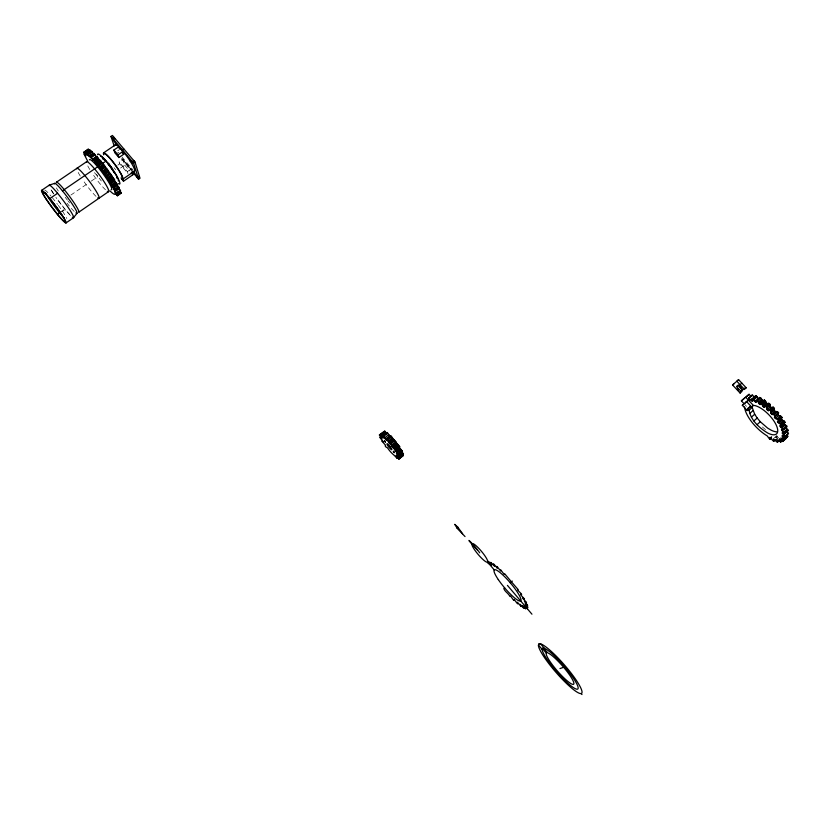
<?xml version="1.0" encoding="UTF-8"?>
<svg xmlns="http://www.w3.org/2000/svg" width="830" height="830" viewBox="0 0 830 830"><rect width="100%" height="100%" fill="white"/><g stroke="black" fill="none" stroke-linecap="round" stroke-linejoin="round"><path stroke-width="0.62" stroke-dasharray="4.15 3.11" d="M774.141 438.064L776.59 435.843L780.138 439.039M775.936 437.524L777.565 436.051M776.081 439.526L778.53 437.296M127.353 171.644L131.067 169.092L122.871 159.412L119.157 161.954L119.779 163.811L127.955 173.48L127.353 171.644L119.157 161.954M120.599 168.023L124.749 165.16L122.871 159.412M60.383 212.065L64.875 208.973L65.145 209.565L61.949 211.754M70.882 195.06L87.99 183.347M91.196 181.148L97.618 176.759L96.757 174.507M117.87 165.118L119.779 163.811M117.704 150.769L119.634 149.452M117.279 153.114L118.887 152.419M133.236 170.866L129.563 167.629L122.197 158.499M94.433 172.681L97.598 176.064A24.34 3.279 53.7 0 0 101.343 181.013M775.573 437.078L776.351 437.908M744.852 404.584L746.502 406.347M122.072 157.046L132.675 169.559M123.11 160.149L131.296 169.828M121.201 158.613L131.669 170.98L131.067 169.092M124.749 165.16L129.625 170.928M114.052 167.733L115.692 169.673M776.59 435.843L777.191 438.219M127.198 164.983L127.581 166.156M69.793 214.503A18.872 1.899 53.2 0 1 56.284 197.623M53.836 193.992A18.872 1.899 53.2 0 1 50.599 188.431M70.446 215.53A20.377 2.054 53.2 0 1 55.88 197.312M53.245 193.4A20.377 2.054 53.2 0 1 50.122 188.171M44.716 190.049A18.903 1.816 53.1 0 1 50.921 196.005M52.321 197.675A18.903 1.816 53.1 0 1 57.571 204.377M58.318 205.373A18.903 1.816 53.1 0 1 66.846 218.498M74.15 211.401A18.758 1.961 53.3 0 1 67.106 203.257M58.308 191.014A18.758 1.961 53.3 0 1 56.388 187.891M105.503 189.8A18.602 2.459 53.6 0 1 92.14 173.179M89.816 169.548A18.602 2.459 53.6 0 1 86.839 163.904M96 196.347A18.644 2.303 53.5 0 1 82.616 179.685M80.261 176.053A18.644 2.303 53.5 0 1 77.221 170.441M69.596 202.956A18.748 1.992 53.3 0 1 68.153 201.119M67.417 200.175A18.748 1.992 53.3 0 1 65.248 197.27M765.582 429.629A24.983 10.095 45.7 0 1 760.82 425.51"/><path stroke-width="1.25" d="M783.136 422.543L787.12 426.651L783.779 429.67L780.283 426.63L779.806 425.562L781.694 425.157L778.063 422.522L777.482 421.547L778.82 420.582L778.063 419.513L775.334 418.517L774.442 417.293L775.21 415.861L774.224 414.741C771.962 414.824 770.458 413.651 771.039 411.327L769.97 410.259L768.269 410.684L767.076 409.688L766.474 407.115L765.436 406.264L764.139 407.271L763.175 406.596L760.934 402.955L760.155 404.542L757.375 400.869L756.379 400.351L756.338 402.446L752.229 398.67L752.883 401.149L751.918 400.983L748.619 397.954L749.739 400.693L749.023 400.745L753.412 405.455L754.927 405.58A19.183 7.698 45.8 0 1 776.164 424.919A19.183 7.698 45.8 0 1 767.978 433.177C759.222 427.969 749.988 419.658 748.971 408.993L747.218 410.549L742.331 405.299L744.085 403.754L741.398 400.859L744.676 397.954M778.82 420.582L782.171 417.552L781.414 416.484L778.685 415.508L777.783 414.274L778.571 412.842L777.575 411.721L775.345 411.524L771.993 414.533M742.456 389.457L741.864 391.511L740.111 393.057L740.702 391.003L742.456 389.457L738.378 385.079L736.625 386.624L740.702 391.003M747.218 410.549L747.83 408.547L749.594 406.98M389.135 438.313L386.666 440.315L386.438 439.319L390.785 435.854L399.77 446.872L398.774 446.779M390.557 435.978L390.774 436.985L387.019 432.513L382.91 435.833L383.844 438.053L380.348 434.443L382.039 437.586L379.455 434.847L383.46 431.901M759.678 397.829L760.716 397.892L763.496 401.554L764.285 399.967L765.281 400.662L767.48 404.283L768.788 403.266L769.825 404.117L770.427 406.679L771.61 407.686L773.332 407.25L774.39 408.319L774.214 410.311L775.345 411.524M744.552 406.918A25.004 10.033 45.8 0 0 767.169 435.875L769.794 439.371L769.866 437.4L773.093 440.865L773.934 441.176L775.562 439.693M100.243 160.315L96.166 163.697L96.311 162.991L110.784 182.725L109.996 182.579L114.685 180.037L107.402 169.434L100.243 160.315L96.135 163.116M773.934 441.176L773.321 438.8L776.88 442.006L777.596 442.058L776.527 439.402L780.74 442.058L779.111 439.174L779.598 438.831L782.711 441.477L783.188 441.155L780.874 437.97L784.329 439.651L784.63 439.091L782.047 436.144L782.223 435.501L785.076 437.005L785.18 436.383L782.296 433.509L782.275 432.627L784.921 433.665L788.251 430.646L785.502 427.626L782.182 430.646M785.076 437.005L788.5 433.364L786.85 431.6L783.53 434.609M96.467 156.963L93.894 153.311L89.962 155.978L93.209 160.356L92.929 159.09L96.861 156.413L100.088 161.02M96.986 157.171L96.861 156.413M402.623 454.664L403.204 455.597L398.846 459L395.848 455.836L397.228 458.43C392.974 453.678 391.739 454 387.403 447.775L386.002 447.059L385.141 445.907L385.535 445.212L381.883 441.093L383.232 441.736L380.171 437.908L379.85 437.151L382.018 438.977L379.455 434.847M540.703 643.987L544.356 648.292A26.965 4.638 49 0 1 573.738 678.701A26.965 4.638 49 0 1 566.558 682.021A26.965 4.638 49 0 1 542.104 649.34L542.426 648.593M87.814 161.445L83.851 153.706C87.067 154.536 85.864 159.173 84.235 151.89L88.125 149.265L89.017 150.064L85.127 152.699L84.235 151.89M784.329 439.651L787.629 436.642L786.975 434.889M116.563 145.053L110.992 136.431L112.434 135.456L135.02 162.078L140.011 178.222L138.61 179.187L132.437 171.893M397.124 448.21L398.763 446.872L402.467 451.427L398.369 454.778C394.281 449.144 391.542 445.108 386.438 439.319M76.889 213.497L73.403 217.823L65.881 223.021A20.418 1.919 53.1 0 1 45.484 198.163A20.418 1.919 53.1 0 1 50.08 198.775A20.418 1.919 53.1 0 1 65.881 223.021M781.829 439.153L783.479 437.649M783.676 437.887L788.5 433.364M780.584 441.674L782.223 440.18M782.555 440.159L784.205 438.665M780.74 442.058L782.379 440.564M783.914 439.433L787.629 436.642M784.63 439.091L787.929 436.082M782.711 441.477L786.477 438.157L785.844 437.171M784.921 433.665L781.787 430.345L786.716 425.666M783.966 432.015L787.286 428.996M784.755 432.866L788.085 429.847M777.513 441.664L779.152 440.18M777.596 442.058L779.235 440.574M778.063 422.522L781.404 419.503L785.035 422.128L780.283 426.63M779.183 423.082L782.524 420.063M780.49 423.746L783.831 420.727M781.103 424.151L784.443 421.121M781.289 425.437L785.035 422.128M781.144 427.108L784.475 424.089M769.929 438.323L771.558 436.85M769.846 438.946L771.475 437.472M782.14 427.761L785.471 424.742M769.794 439.371L771.423 437.898M775.21 415.861L778.571 412.842M775.199 416.204L778.55 413.195M774.442 417.293L778.25 413.828M775.334 418.517L778.685 415.508M777.171 419.026L780.522 416.006M778.063 419.513L781.414 416.484M777.482 421.547L781.736 417.874M769.586 410.207L772.948 407.198M769.97 410.259L773.332 407.25M771.039 411.327L774.39 408.319M771.122 411.825L774.473 408.806M757.053 424.67L760.301 421.744L767.574 428.062L771.246 430.231A19.163 7.75 45.7 0 0 777.451 431.849M771.122 412.479L774.483 409.46M770.863 413.319L774.338 410.082M772.274 414.471L775.625 411.462M772.979 414.45L776.33 411.441M773.695 414.575L777.046 411.566M774.224 414.741L777.575 411.721M736.625 386.624L738.109 385.296L742.217 389.706L744.448 389.363L746.212 387.807L738.596 379.663L736.833 381.209L744.448 389.363M751.42 417.148L754.688 414.232L752.167 407.447L748.888 410.373M763.175 406.596L766.515 403.598M764.139 407.271L768.373 403.598M765.436 406.264L768.788 403.266M766.474 407.115L769.825 404.117M766.847 407.987L770.199 404.988M753.92 420.935L757.188 418.019L754.688 414.232M767.076 409.688L770.427 406.679M768.269 410.684L771.61 407.686M768.839 410.362L772.191 407.354M747.83 408.547L749.376 407.302L751.648 407.022L753.412 405.455M758.174 402.114L761.515 399.137M758.703 403.1L762.044 400.122M759.066 403.93L762.407 400.952M760.55 403.266L764.285 399.967M760.342 403.93L762.853 401.689M749.708 413.548L752.976 410.622M760.155 404.542L763.496 401.554M761.93 403.65L765.281 400.662M762.262 404.252L765.613 401.264M762.749 405.517L766.1 402.519M750.704 396.055L749.065 394.302L745.755 397.248L748.432 400.122L745.236 402.861L746.668 401.689L751.648 407.022M750.953 399.707L755.559 395.702L756.4 395.983L758.62 399.002L755.29 401.969M753.069 398.95L756.4 395.983M751.918 400.983L753.588 399.5M753.848 399.79L757.188 396.823M755.03 401.585L759.72 397.373M747.28 409.398L750.642 406.41M757.375 400.869L760.716 397.892M740.111 393.057L732.579 384.985L738.596 379.663M748.619 397.954L751.949 395.007L754.273 396.761M749.324 397.975L752.654 395.018M504.63 587.848L503.789 588.584C505.117 592.018 508.292 593.118 509.994 596.49L510.575 596.013L513.096 599.602L513.967 600.443L514.061 599.374L516.997 603.171L517.837 603.887L517.287 602.196L521.219 606.512L520.078 604.282L523.491 607.975L524.01 608.214L522.464 605.62L525.712 608.929L524.394 605.9L527.569 608.836L525.017 605.464L527.932 607.394L525.193 603.649L527.61 605.692L527.496 605.163L524.353 601.148L526.49 602.725L526.127 601.989L523.325 599.032L522.776 598.046L524.487 598.938L521.157 595.401L520.503 594.342L521.676 594.456L520.96 593.429L517.681 590.234L518.304 589.725C513.521 584.299 509.35 579.402 504.754 573.831L504.173 574.391L500.656 569.805L500.604 570.999L497.575 567.087L496.734 566.382L497.346 568.208L494.037 564.327L493.373 563.871L494.587 566.205L490.696 562.346L491.817 564.898C481.006 554.347 498.955 571.497 486.951 562.221A12.18 2.272 50 0 1 479.315 555.789A12.18 2.272 50 0 1 472.197 545.725L471.834 543.557L473.588 543.858A12.18 2.272 50 0 1 482.209 552.24A12.18 2.272 50 0 1 487.739 561.329L487.615 562.097L494.234 569.888M510.305 582.836L512.297 581.083M740.173 391.885L741.916 390.339M732.579 384.985L734.332 383.45M740.08 384.695L741.844 383.138M742.331 405.299L748.432 400.122M741.398 400.859L749.065 394.302M398.846 459L403.204 455.597M395.547 451.53L399.645 448.19M396.533 452.392L400.631 449.04M397.031 452.9L401.139 449.549M397.892 453.854L401.99 450.503M400.112 452.402L401.751 451.064L402.467 451.427M398.369 454.778L396.45 453.429L398.078 455.68L402.166 452.34L403.463 454L399.469 457.87L396.979 455.452L399.137 458.928M399.469 457.87L398.597 456.303L402.675 452.962M398.556 457.984L403.463 454M391.833 445.025L395.952 441.674M391.853 446.177L396.19 442.494M391.936 446.364L396.045 443.023M392.694 447.36L396.802 444.009M393.036 447.733L397.145 444.382M393.7 448.065L397.809 444.714M394.105 448.376L398.213 445.025M394.873 449.072L398.991 445.72M395.402 450.462L399.77 446.872M395.236 451.115L399.334 447.775M386.666 440.315L385.525 439.267L389.623 435.947M385.732 439.537L389.83 436.217M386.417 439.537L390.785 435.854M386.458 440.201L388.928 438.199M387.61 440.17L391.729 436.829M388.305 441.404L392.424 438.064M388.637 442.349L392.746 439.018M388.793 442.608L392.901 439.267M389.322 443.199L393.43 439.858M389.581 443.479L393.69 440.139M390.1 443.5L394.219 440.149M389.882 443.749L394.458 440.201M390.878 443.863L394.997 440.512M379.393 435.2L384.902 431.268L386.075 432.638L381.976 435.958M380.804 434.578L384.902 431.268M380.814 435.294L383.273 433.302M385.504 434.381L387.019 432.513M382.91 435.833L383.668 436.445L387.786 433.115M385.525 439.267L384.705 437.877L388.814 434.547M782.171 417.552L780.823 418.528L781.404 419.503M113.886 179.903L117.289 184.364L113.399 187.051L112.195 186.242L112.724 187.175L114.571 189.375L118.441 186.698L119.25 187.985L115.38 190.661L113.824 189.323L116.708 193.587L120.568 190.921L117.684 186.657L119.25 187.985M115.38 190.661L114.945 189.863L118.825 187.186M115.277 191.45L119.136 188.784M116.48 193.037L120.34 190.361M117.279 192.622L119.209 191.284M116.708 193.587L114.903 191.803L116.055 193.649L119.904 190.993L121.211 193.11L117.383 195.766L115.225 193.338A24.34 3.279 53.7 0 1 109.975 190.91M116.802 194.677L120.641 192.021M117.383 195.766L121.149 192.716M110.39 182.787L114.291 180.1M110.629 182.808L114.685 180.037M109.996 182.579L110.701 183.679L114.592 181.002M110.701 183.679L111.635 184.685L115.526 181.998M111.635 184.685L112.465 185.63L116.356 182.942M112.465 185.63L116.677 183.337M122.622 179.29L134.294 171.239A16.278 2.542 54 0 0 126.492 155.801A16.278 2.542 54 0 0 115.163 145.364M113.015 186.864L115.93 184.862M112.724 187.175L116.594 184.499L118.441 186.698M108.408 191.74L78.674 212.262A18.748 1.992 53.3 0 0 68.651 195.206A18.748 1.992 53.3 0 0 56.357 182.693M121.896 179.301L123.514 181.22L132.873 174.767L131.97 171.935M113.637 188.254L117.518 185.578M106.167 176.199L110.079 173.512M106.842 176.821L110.753 174.134M107.661 178.025L111.573 175.338M107.703 178.201L111.614 175.514M107.454 178.626L111.573 175.804M132.478 161.943L133.443 163.645L131.846 161.466L132.478 161.943L133.921 160.958L134.823 162.306M59.49 212.677L57.405 214.109L57.675 214.69M108.159 179.726L112.06 177.049M132.841 163.116L134.481 162.358M135.02 162.078L133.101 162.784M108.813 180.328L112.714 177.641M109.446 180.961L113.347 178.274M110.11 181.666L114.011 178.979M101.177 169.496L105.099 166.809M118.887 157.555L123.712 154.256L122.84 151.548L118.742 146.734L113.897 150.033L114.81 152.741L118.887 157.555L117.985 154.857L113.897 150.033M101.343 170.109L105.265 167.432M102.297 171.385L106.219 168.708M102.661 171.509L106.582 168.832M103.48 172.121L107.402 169.434M104.238 173.179L108.159 170.492M104.362 173.48L108.284 170.793M104.487 173.999L108.408 171.322M104.528 174.425L108.44 171.737M105.358 175.587L109.259 172.91M96.104 163.365L100.025 160.688M97.1 163.935L101.032 161.248M97.401 164.485L101.333 161.809M97.847 165.305L101.768 162.628M57.581 193.276L49.883 198.536L50.174 199.148M122.259 149.711L123.691 148.726M62.416 190.848L97.639 166.82M98.293 166.228L105.95 161.155M99.185 167.328L103.47 164.485M117.985 154.857L122.84 151.548M99.932 167.463L103.864 164.776M100.689 168.428L104.622 165.751M41.687 190.288L49.323 185.1L54.77 183.347M91.238 157.596L95.16 154.93M56.575 182.123L86.735 161.643M92.908 159.236L96.83 156.559M92.545 159.63L95.481 157.638M103.719 152.782L115.536 144.752M92.929 159.09L93.614 159.837L97.546 157.161M96.166 163.697L94.195 160.74L98.127 158.074M94.786 161.767L98.718 159.101M95.326 162.711L99.247 160.045M83.695 152.471L88.343 149.255M84.193 152.772L87.109 150.801M85.127 152.699L87.057 154.899L85.469 152.253L89.37 149.607L90.968 151.423M85.666 152.637L89.37 149.607M85.469 152.253L89.816 149.888M85.905 152.533L86.372 153.145L90.283 150.5M86.372 153.145L87.057 154.069L91.331 150.998L93.126 153.228L89.215 155.884L90.729 157.804L89.962 155.978M87.057 154.069L88.675 156.009L87.596 154.048L90.532 152.056M87.596 154.048L91.881 151.444M87.959 154.1L88.333 154.608L92.255 151.952M90.045 156.341L92.991 154.349M90.605 156.621L94.537 153.955M462.611 533.732L457.818 527.185L457.226 527.403L457.237 528.42L465.028 536.564M559.96 668.565L563.632 667.289M111.116 189.717L111.78 189.52L111.687 188.306A18.675 2.511 53.7 0 0 100.077 169.808A18.675 2.511 53.7 0 0 89.381 159.858M457.818 527.185L454.778 524.332L457.237 528.42M783.852 422.48L784.63 422.418M744.966 387.735L746.212 387.807M783.779 429.67L781.445 429.318L781.787 430.345M543.297 648.189L544.356 648.292M111.77 137.645L113.264 139.845M136.514 175.939L137.946 178.066L133.889 171.883M130.134 161.062L132.229 162.275M120.568 190.921L119.012 189.406M113.347 136.763L114.696 138.869L114.115 138.361M138.952 176.79L139.015 176.271M93.925 154.432L94.641 155.148M477.281 549.948C461.387 533.13 471.575 541.544 479.709 552.811M121.211 193.11L119.707 191.45M401.232 452.246L402.519 453.626M401.046 451.126L402.166 452.34M133.921 160.958L133.308 160.429L133.661 161.29M507.421 585.378L531.947 614.19M581.125 693.527L581.986 694.544M122.083 152.336L123.712 154.256M538.483 645.076L542.104 649.34M131.254 172.847L132.873 174.767M757.188 418.019L760.301 421.744M398.078 455.68L398.597 456.303M113.897 138.102L113.326 137.251M116.055 193.649L117.31 195.382M383.668 436.445L384.705 437.877M88.333 154.608L89.215 155.884M137.863 178.035L138.61 179.187L133.589 163.064L110.992 136.431L114.198 146.007M88.125 149.265L88.748 150.23M93.614 159.837L94.195 160.74M112.787 186.013L113.399 187.051M89.567 149.991L90.221 151.101M91.85 152.077L92.338 152.928M384.446 431.133L384.902 431.984M96.934 158.312L98.262 161.902M122.55 178.377L123.514 181.22M118.742 146.734L119.344 148.549M755.559 395.702L755.736 396.948M49.115 185.713A20.377 2.054 53.2 0 1 63.972 201.483A20.377 2.054 53.2 0 1 72.293 217.201M64.398 218.228A18.903 1.816 53.1 0 1 45.494 192.861M54.552 183.918A18.758 1.961 53.3 0 1 68.288 198.401A18.758 1.961 53.3 0 1 75.862 212.937M97.618 154.671A18.55 2.635 53.8 0 1 111.739 168.646A18.55 2.635 53.8 0 1 118.337 183.627M86.403 162.286A18.602 2.459 53.6 0 1 100.43 176.396A18.602 2.459 53.6 0 1 107.278 191.263M76.744 168.843A18.644 2.303 53.5 0 1 90.688 183.067A18.644 2.303 53.5 0 1 97.753 197.831M102.432 158.81A12.097 1.722 53.8 0 1 104.331 159.962M107.62 163.479A12.097 1.722 53.8 0 1 109.529 165.844M110.162 166.674A12.097 1.722 53.8 0 1 114.685 173.366M116.532 177.039A12.097 1.722 53.8 0 1 116.74 178.056M104.404 153.757A15.137 2.21 53.8 0 1 116.791 167.297A15.137 2.21 53.8 0 1 120.983 177.973M112.507 168.791A15.137 2.21 53.8 0 1 110.764 166.425M110.017 165.367A15.137 2.21 53.8 0 1 108.595 163.261M100.648 156.31A15.158 2.158 53.8 0 1 111.894 168.282A15.158 2.158 53.8 0 1 118.223 180.899M103.709 154.826A16.33 2.376 53.8 0 1 114.602 163.925A16.33 2.376 53.8 0 1 121.595 178.896M737.413 388.897L738.513 389.965L737.413 388.897M740.267 386.417L741.377 387.475L740.267 386.417M539.002 643.841L538.38 645.325A32.65 5.613 49 0 0 568.062 684.937A32.65 5.613 49 0 0 576.622 680.766A32.65 5.613 49 0 0 541.067 644.018L539.002 643.841M546.41 653.283L546.192 653.75A20.74 3.569 49 0 0 564.95 678.857A20.74 3.569 49 0 0 570.563 676.419A20.74 3.569 49 0 0 547.966 652.982L543.069 647.929L542.208 648.323L546.41 653.283M384.477 440.875L385.452 442.131L384.477 440.875M393.379 451.323L394.343 452.589L393.379 451.323M390.245 446.623L389.612 445.845A3.818 0.716 51.2 0 0 387.008 443.749A3.818 0.716 51.2 0 0 388.575 446.82L389.208 447.588A3.818 0.716 51.2 0 0 391.812 449.694A3.818 0.716 51.2 0 0 390.245 446.623M46.107 198.816A18.914 1.774 53.1 0 0 64.999 221.828A18.914 1.774 53.1 0 0 50.35 199.356A18.914 1.774 53.1 0 0 46.107 198.816M498.28 579.568A20.408 3.787 49.6 0 0 520.69 600.962A20.408 3.787 49.6 0 0 503.54 575.636A20.408 3.787 49.6 0 0 498.28 579.568"/></g></svg>
